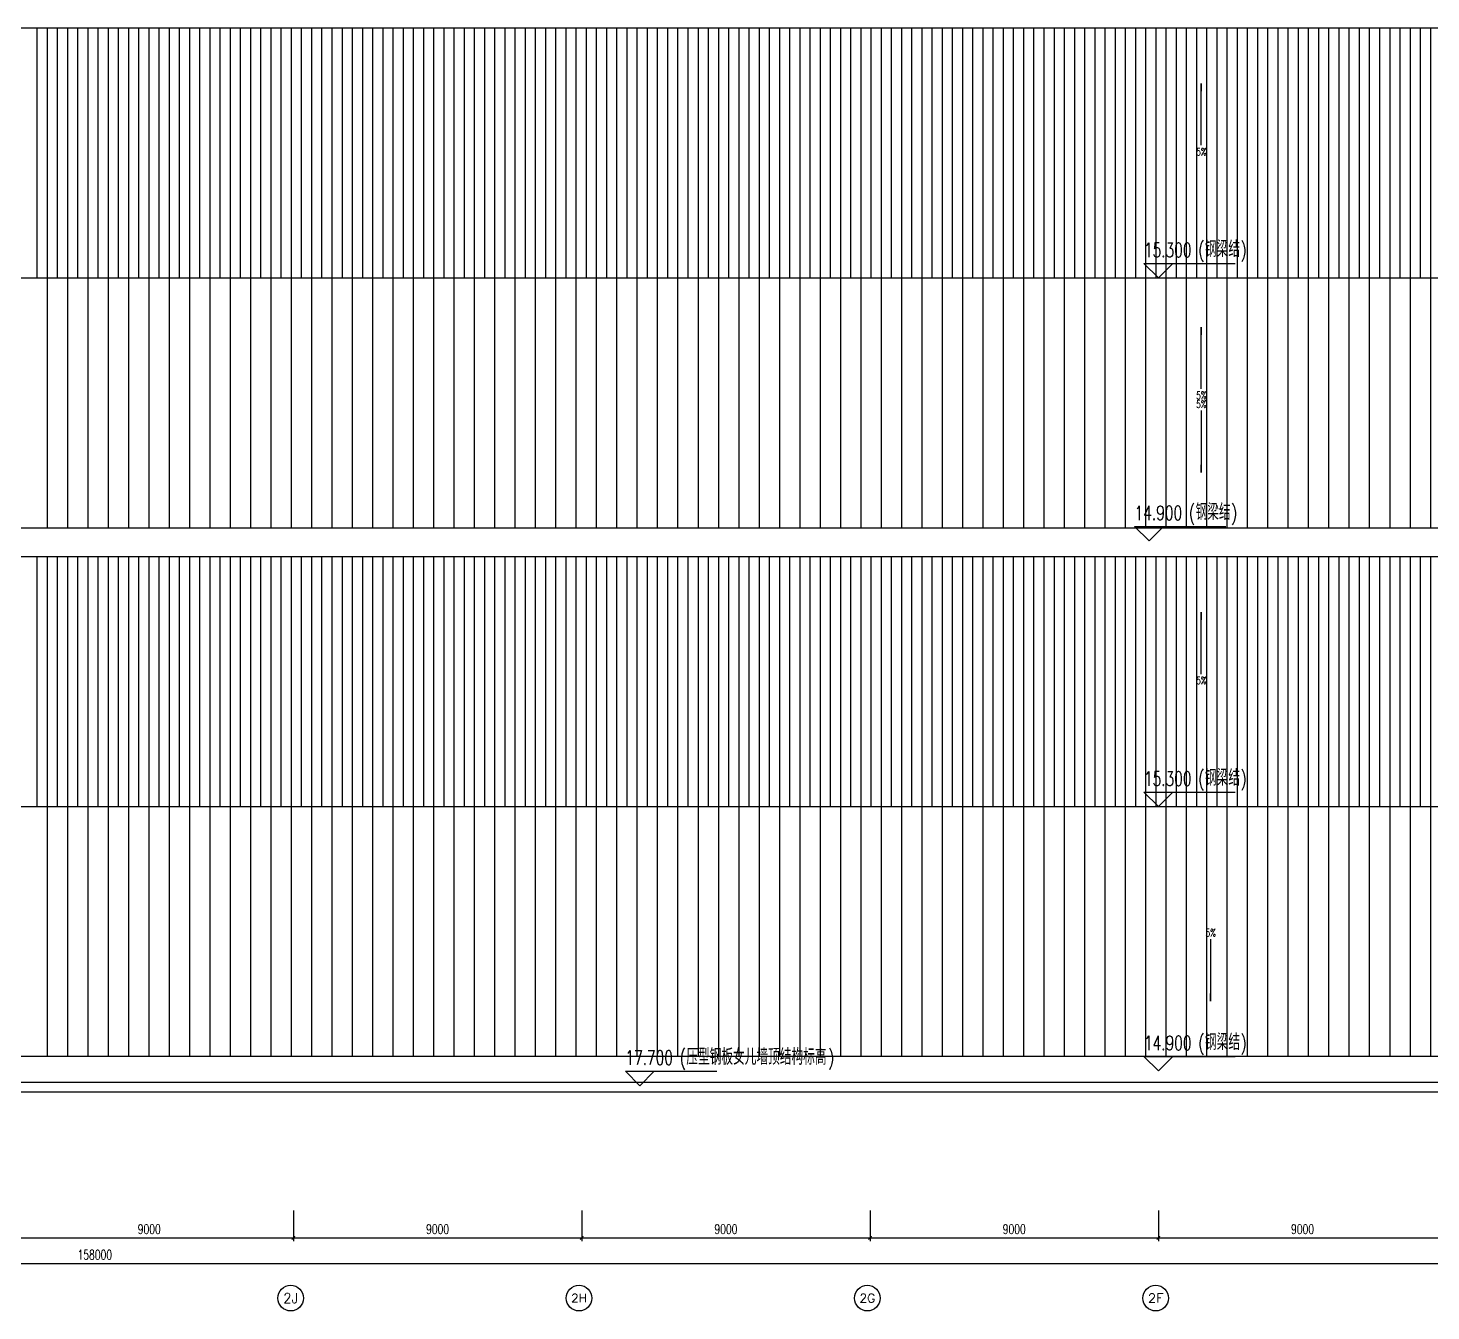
# Model space of a CAD drawing. Extents: x -474411 to 577939, y 0 to 1014176.
# Drawn here: x 290862 to 334653, y 632581 to 672620 of the extents above; entities that cross this region are included whole.
import ezdxf
from ezdxf.enums import TextEntityAlignment as Align

# ---------------------------------------------------------------- set-up
doc = ezdxf.new("R2010")
doc.units = 0
doc.header["$LTSCALE"] = 1000
doc.header["$MEASUREMENT"] = 0
doc.layers.get('Defpoints').update_dxf_attribs({"color": 210})
for name, color, linetype in [('A-AXIS-D', 1, 'Continuous'), ('A-AXIS-SYMB', 3, 'Continuous'), ('A-HATCH-2', 251, 'Continuous'), ('A-LIN-V', 9, 'Continuous'), ('A-SFCE', 30, 'Continuous'), ('PUB_TEXT', 7, 'Continuous')]:
    doc.layers.add(name, color=color, linetype=linetype)
doc.styles.add('_TCH_AXIS', font='COMPLEX', dxfattribs={"bigfont": 'GBCBIG'})
doc.styles.add('_TCH_DIM', font='SIMPLEX', dxfattribs={"bigfont": 'GBCBIG'})
doc.styles.add('_TCH_DIM_T3', font='SIMPLEX', dxfattribs={"width": 0.705882, "bigfont": 'GBCBIG'})
doc.dimstyles.new('_TCH_ARCH&&100', dxfattribs={"dimtxt": 297.5, "dimasz": 100, "dimexe": 100, "dimexo": 100, "dimgap": 126.25, "dimtad": 1, "dimdec": 0, "dimzin": 0, "dimdsep": 46, "dimtxsty": '_TCH_DIM_T3', "dimblk": 'ARCHTICK', "dimcen": 0.09, "dimclrt": 7, "dimazin": 2, "dimtfac": 1, "dimtdec": 0, "dimtix": 1, "dimtmove": 2, "dimatfit": 3, "dimfxl": 0, "dimtolj": 1, "dimtzin": 0, "dimarcsym": 0})

# ---------------------------------------------------------------- blocks, each defined once
blk = doc.blocks.new('_ArchTick')
at = {"color": 0, "linetype": 'ByBlock', "const_width": 0.4}
blk.add_lwpolyline([(-0.5, -0.5), (0.5, 0.5)], dxfattribs=at)
blk = doc.blocks.new('*D824')
at = {"layer": 'A-AXIS-D', "color": 0, "lineweight": -2}
for p, q in [((290146, 635720), (290146, 634760)), ((299146, 635720), (299146, 634760)), ((290146, 634860), (299146, 634860))]:
    blk.add_line(p, q, dxfattribs=at)
at = {"layer": 'Defpoints', "color": 0}
for p in [(290146, 635820), (299146, 635820), (299146, 634860)]:
    blk.add_point(p, dxfattribs=at)
at = {"layer": 'A-AXIS-D', "color": 0, "lineweight": -2, "xscale": 100, "yscale": 100, "zscale": 100, "rotation": 180}
blk.add_blockref('_ArchTick', (290146, 634860), dxfattribs=at)
at = {"layer": 'A-AXIS-D', "color": 0, "lineweight": -2, "xscale": 100, "yscale": 100, "zscale": 100}
blk.add_blockref('_ArchTick', (299146, 634860), dxfattribs=at)
at = {"layer": 'A-AXIS-D', "color": 7, "insert": (294646, 635135), "char_height": 297.5, "attachment_point": 5, "style": '_TCH_DIM_T3'}
blk.add_mtext('\\A1;9000', dxfattribs=at)
blk = doc.blocks.new('*D825')
at = {"layer": 'A-AXIS-D', "color": 0, "lineweight": -2}
for p, q in [((299146, 635720), (299146, 634760)), ((308146, 635720), (308146, 634760)), ((299146, 634860), (308146, 634860))]:
    blk.add_line(p, q, dxfattribs=at)
at = {"layer": 'Defpoints', "color": 0}
for p in [(299146, 635820), (308146, 635820), (308146, 634860)]:
    blk.add_point(p, dxfattribs=at)
at = {"layer": 'A-AXIS-D', "color": 0, "lineweight": -2, "xscale": 100, "yscale": 100, "zscale": 100, "rotation": 180}
blk.add_blockref('_ArchTick', (299146, 634860), dxfattribs=at)
at = {"layer": 'A-AXIS-D', "color": 0, "lineweight": -2, "xscale": 100, "yscale": 100, "zscale": 100}
blk.add_blockref('_ArchTick', (308146, 634860), dxfattribs=at)
at = {"layer": 'A-AXIS-D', "color": 7, "insert": (303646, 635135), "char_height": 297.5, "attachment_point": 5, "style": '_TCH_DIM_T3'}
blk.add_mtext('\\A1;9000', dxfattribs=at)
blk = doc.blocks.new('*D826')
at = {"layer": 'A-AXIS-D', "color": 0, "lineweight": -2}
for p, q in [((308146, 635720), (308146, 634760)), ((317146, 635720), (317146, 634760)), ((308146, 634860), (317146, 634860))]:
    blk.add_line(p, q, dxfattribs=at)
at = {"layer": 'Defpoints', "color": 0}
for p in [(308146, 635820), (317146, 635820), (317146, 634860)]:
    blk.add_point(p, dxfattribs=at)
at = {"layer": 'A-AXIS-D', "color": 0, "lineweight": -2, "xscale": 100, "yscale": 100, "zscale": 100, "rotation": 180}
blk.add_blockref('_ArchTick', (308146, 634860), dxfattribs=at)
at = {"layer": 'A-AXIS-D', "color": 0, "lineweight": -2, "xscale": 100, "yscale": 100, "zscale": 100}
blk.add_blockref('_ArchTick', (317146, 634860), dxfattribs=at)
at = {"layer": 'A-AXIS-D', "color": 7, "insert": (312646, 635135), "char_height": 297.5, "attachment_point": 5, "style": '_TCH_DIM_T3'}
blk.add_mtext('\\A1;9000', dxfattribs=at)
blk = doc.blocks.new('*D827')
at = {"layer": 'A-AXIS-D', "color": 0, "lineweight": -2}
for p, q in [((317146, 635720), (317146, 634760)), ((326146, 635720), (326146, 634760)), ((317146, 634860), (326146, 634860))]:
    blk.add_line(p, q, dxfattribs=at)
at = {"layer": 'Defpoints', "color": 0}
for p in [(317146, 635820), (326146, 635820), (326146, 634860)]:
    blk.add_point(p, dxfattribs=at)
at = {"layer": 'A-AXIS-D', "color": 0, "lineweight": -2, "xscale": 100, "yscale": 100, "zscale": 100, "rotation": 180}
blk.add_blockref('_ArchTick', (317146, 634860), dxfattribs=at)
at = {"layer": 'A-AXIS-D', "color": 0, "lineweight": -2, "xscale": 100, "yscale": 100, "zscale": 100}
blk.add_blockref('_ArchTick', (326146, 634860), dxfattribs=at)
at = {"layer": 'A-AXIS-D', "color": 7, "insert": (321646, 635135), "char_height": 297.5, "attachment_point": 5, "style": '_TCH_DIM_T3'}
blk.add_mtext('\\A1;9000', dxfattribs=at)
blk = doc.blocks.new('*D828')
at = {"layer": 'A-AXIS-D', "color": 0, "lineweight": -2}
for p, q in [((326146, 635720), (326146, 634760)), ((335146, 635720), (335146, 634760)), ((326146, 634860), (335146, 634860))]:
    blk.add_line(p, q, dxfattribs=at)
at = {"layer": 'Defpoints', "color": 0}
for p in [(326146, 635820), (335146, 635820), (335146, 634860)]:
    blk.add_point(p, dxfattribs=at)
at = {"layer": 'A-AXIS-D', "color": 0, "lineweight": -2, "xscale": 100, "yscale": 100, "zscale": 100, "rotation": 180}
blk.add_blockref('_ArchTick', (326146, 634860), dxfattribs=at)
at = {"layer": 'A-AXIS-D', "color": 0, "lineweight": -2, "xscale": 100, "yscale": 100, "zscale": 100}
blk.add_blockref('_ArchTick', (335146, 634860), dxfattribs=at)
at = {"layer": 'A-AXIS-D', "color": 7, "insert": (330646, 635135), "char_height": 297.5, "attachment_point": 5, "style": '_TCH_DIM_T3'}
blk.add_mtext('\\A1;9000', dxfattribs=at)
blk = doc.blocks.new('*D863')
at = {"layer": 'A-AXIS-D', "color": 0, "lineweight": -2}
for p, q in [((213946, 635620), (213946, 633960)), ((371946, 635620), (371946, 633960)), ((213946, 634060), (371946, 634060))]:
    blk.add_line(p, q, dxfattribs=at)
at = {"layer": 'Defpoints', "color": 0}
for p in [(213946, 635720), (371946, 635720), (371946, 634060)]:
    blk.add_point(p, dxfattribs=at)
at = {"layer": 'A-AXIS-D', "color": 0, "lineweight": -2, "xscale": 100, "yscale": 100, "zscale": 100, "rotation": 180}
blk.add_blockref('_ArchTick', (213946, 634060), dxfattribs=at)
at = {"layer": 'A-AXIS-D', "color": 0, "lineweight": -2, "xscale": 100, "yscale": 100, "zscale": 100}
blk.add_blockref('_ArchTick', (371946, 634060), dxfattribs=at)
at = {"layer": 'A-AXIS-D', "color": 7, "insert": (292946, 634335), "char_height": 297.5, "attachment_point": 5, "style": '_TCH_DIM_T3'}
blk.add_mtext('\\A1;158000', dxfattribs=at)

msp = doc.modelspace()

# ---------------------------------------------------------------- linework, layer by layer
at = {"layer": 'A-AXIS-D', "color": 8}
for centre in [(299060.9, 632981.1), (308060.9, 632981.1), (317060.9, 632981.1), (326060.9, 632981.1)]:
    msp.add_circle(centre, 400, dxfattribs=at)
at = {"layer": 'A-AXIS-SYMB', "color": 8}
for p, q in [((327478.4, 668960), (327478.4, 670890)), ((327478.4, 670890), (327478.4, 670650)), ((327478.4, 668960), (327478.4, 670890)), ((327478.4, 670890), (327478.4, 670650)), ((326145.8, 664820), (325695.8, 665270)), ((325695.8, 665270), (328545.8, 665270)), ((326145.8, 664820), (325695.8, 665270)), ((325695.8, 665270), (328545.8, 665270)), ((326145.8, 664820), (326595.8, 665270)), ((326145.8, 664820), (326595.8, 665270)), ((327478.4, 661360), (327478.4, 663290)), ((327478.4, 663290), (327478.4, 663050)), ((327478.4, 660680), (327478.4, 658750)), ((327478.4, 658750), (327478.4, 658990)), ((325852.6, 656615.7), (325402.6, 657065.7)), ((325402.6, 657065.7), (328252.6, 657065.7)), ((325852.6, 656615.7), (326302.6, 657065.7)), ((327478.4, 652460), (327478.4, 654390)), ((327478.4, 654390), (327478.4, 654150)), ((326145.8, 648320), (325695.8, 648770)), ((325695.8, 648770), (328545.8, 648770)), ((326145.8, 648320), (326595.8, 648770)), ((327771.5, 644180), (327771.5, 642250)), ((327771.5, 642250), (327771.5, 642490)), ((326145.8, 640070), (325695.8, 640520)), ((325695.8, 640520), (328545.8, 640520)), ((326145.8, 640070), (326595.8, 640520)), ((309957.4, 639610), (309507.4, 640060)), ((309507.4, 640060), (312357.4, 640060)), ((309957.4, 639610), (310407.4, 640060))]:
    msp.add_line(p, q, dxfattribs=at)
at = {"layer": 'A-HATCH-2', "color": 8, "linetype": 'Continuous'}
for p, q in [((291147.5, 664820), (291147.5, 672620)), ((291465, 664820), (291465, 672620)), ((291782.5, 664820), (291782.5, 672620)), ((292100, 664820), (292100, 672620)), ((292417.5, 664820), (292417.5, 672620)), ((292735, 664820), (292735, 672620)), ((293052.5, 664820), (293052.5, 672620)), ((293370, 664820), (293370, 672620)), ((293687.5, 664820), (293687.5, 672620)), ((294005, 664820), (294005, 672620)), ((294322.5, 664820), (294322.5, 672620)), ((294640, 664820), (294640, 672620)), ((294957.5, 664820), (294957.5, 672620)), ((295275, 664820), (295275, 672620)), ((295592.5, 664820), (295592.5, 672620)), ((295910, 664820), (295910, 672620)), ((296227.5, 664820), (296227.5, 672620)), ((296545, 664820), (296545, 672620)), ((296862.5, 664820), (296862.5, 672620)), ((297180, 664820), (297180, 672620)), ((297497.5, 664820), (297497.5, 672620)), ((297815, 664820), (297815, 672620)), ((298132.5, 664820), (298132.5, 672620)), ((298450, 664820), (298450, 672620)), ((298767.5, 664820), (298767.5, 672620)), ((299085, 664820), (299085, 672620)), ((299402.5, 664820), (299402.5, 672620)), ((299720, 664820), (299720, 672620)), ((300037.5, 664820), (300037.5, 672620)), ((300355, 664820), (300355, 672620)), ((300672.5, 664820), (300672.5, 672620)), ((300990, 664820), (300990, 672620)), ((301307.5, 664820), (301307.5, 672620)), ((301625, 664820), (301625, 672620)), ((301942.5, 664820), (301942.5, 672620)), ((302260, 664820), (302260, 672620)), ((302577.5, 664820), (302577.5, 672620)), ((302895, 664820), (302895, 672620)), ((303212.5, 664820), (303212.5, 672620)), ((303530, 664820), (303530, 672620)), ((303847.5, 664820), (303847.5, 672620)), ((304165, 664820), (304165, 672620)), ((304482.5, 664820), (304482.5, 672620)), ((304800, 664820), (304800, 672620)), ((305117.5, 664820), (305117.5, 672620)), ((305435, 664820), (305435, 672620)), ((305752.5, 664820), (305752.5, 672620)), ((306070, 664820), (306070, 672620)), ((306387.5, 664820), (306387.5, 672620)), ((306705, 664820), (306705, 672620)), ((307022.5, 664820), (307022.5, 672620)), ((307340, 664820), (307340, 672620)), ((307657.5, 664820), (307657.5, 672620)), ((307975, 664820), (307975, 672620)), ((308292.5, 664820), (308292.5, 672620)), ((308610, 664820), (308610, 672620)), ((308927.5, 664820), (308927.5, 672620)), ((309245, 664820), (309245, 672620)), ((309562.5, 664820), (309562.5, 672620)), ((309880, 664820), (309880, 672620)), ((310197.5, 664820), (310197.5, 672620)), ((310515, 664820), (310515, 672620)), ((310832.5, 664820), (310832.5, 672620)), ((311150, 664820), (311150, 672620)), ((311467.5, 664820), (311467.5, 672620)), ((311785, 664820), (311785, 672620)), ((312102.5, 664820), (312102.5, 672620)), ((312420, 664820), (312420, 672620)), ((312737.5, 664820), (312737.5, 672620)), ((313055, 664820), (313055, 672620)), ((313372.5, 664820), (313372.5, 672620)), ((313690, 664820), (313690, 672620)), ((314007.5, 664820), (314007.5, 672620)), ((314325, 664820), (314325, 672620)), ((314642.5, 664820), (314642.5, 672620)), ((314960, 664820), (314960, 672620)), ((315277.5, 664820), (315277.5, 672620)), ((315595, 664820), (315595, 672620)), ((315912.5, 664820), (315912.5, 672620)), ((316230, 664820), (316230, 672620)), ((316547.5, 664820), (316547.5, 672620)), ((316865, 664820), (316865, 672620)), ((317182.5, 664820), (317182.5, 672620)), ((317500, 664820), (317500, 672620)), ((317817.5, 664820), (317817.5, 672620)), ((318135, 664820), (318135, 672620)), ((318452.5, 664820), (318452.5, 672620)), ((318770, 664820), (318770, 672620)), ((319087.5, 664820), (319087.5, 672620)), ((319405, 664820), (319405, 672620)), ((319722.5, 664820), (319722.5, 672620)), ((320040, 664820), (320040, 672620)), ((320357.5, 664820), (320357.5, 672620)), ((320675, 664820), (320675, 672620)), ((320992.5, 664820), (320992.5, 672620)), ((321310, 664820), (321310, 672620)), ((321627.5, 664820), (321627.5, 672620)), ((321945, 664820), (321945, 672620)), ((322262.5, 664820), (322262.5, 672620)), ((322580, 664820), (322580, 672620)), ((322897.5, 664820), (322897.5, 672620)), ((323215, 664820), (323215, 672620)), ((323532.5, 664820), (323532.5, 672620)), ((323850, 664820), (323850, 672620)), ((324167.5, 664820), (324167.5, 672620)), ((324485, 664820), (324485, 672620)), ((324802.5, 664820), (324802.5, 672620)), ((325120, 664820), (325120, 672620)), ((325437.5, 664820), (325437.5, 672620)), ((325755, 664820), (325755, 672620)), ((326072.5, 664820), (326072.5, 672620)), ((326390, 664820), (326390, 672620)), ((326707.5, 664820), (326707.5, 672620)), ((327025, 664820), (327025, 672620)), ((327342.5, 664820), (327342.5, 672620)), ((327660, 664820), (327660, 672620)), ((327977.5, 664820), (327977.5, 672620)), ((328295, 664820), (328295, 672620)), ((328612.5, 664820), (328612.5, 672620)), ((328930, 664820), (328930, 672620)), ((329247.5, 664820), (329247.5, 672620)), ((329565, 664820), (329565, 672620)), ((329882.5, 664820), (329882.5, 672620)), ((330200, 664820), (330200, 672620)), ((330517.5, 664820), (330517.5, 672620)), ((330835, 664820), (330835, 672620)), ((331152.5, 664820), (331152.5, 672620)), ((331470, 664820), (331470, 672620)), ((331787.5, 664820), (331787.5, 672620)), ((332105, 664820), (332105, 672620)), ((332422.5, 664820), (332422.5, 672620)), ((332740, 664820), (332740, 672620)), ((333057.5, 664820), (333057.5, 672620)), ((333375, 664820), (333375, 672620)), ((333692.5, 664820), (333692.5, 672620)), ((334010, 664820), (334010, 672620)), ((334327.5, 664820), (334327.5, 672620)), ((334645, 664820), (334645, 672620)), ((291465, 657020), (291465, 664820)), ((292100, 657020), (292100, 664820)), ((292735, 657020), (292735, 664820)), ((293370, 657020), (293370, 664820)), ((294005, 657020), (294005, 664820)), ((294640, 657020), (294640, 664820)), ((295275, 657020), (295275, 664820)), ((295910, 657020), (295910, 664820)), ((296545, 657020), (296545, 664820)), ((297180, 657020), (297180, 664820)), ((297815, 657020), (297815, 664820)), ((298450, 657020), (298450, 664820)), ((299085, 657020), (299085, 664820)), ((299720, 657020), (299720, 664820)), ((300355, 657020), (300355, 664820)), ((300990, 657020), (300990, 664820)), ((301625, 657020), (301625, 664820)), ((302260, 657020), (302260, 664820)), ((302895, 657020), (302895, 664820)), ((303530, 657020), (303530, 664820)), ((304165, 657020), (304165, 664820)), ((304800, 657020), (304800, 664820)), ((305435, 657020), (305435, 664820)), ((306070, 657020), (306070, 664820)), ((306705, 657020), (306705, 664820)), ((307340, 657020), (307340, 664820)), ((307975, 657020), (307975, 664820)), ((308610, 657020), (308610, 664820)), ((309245, 657020), (309245, 664820)), ((309880, 657020), (309880, 664820)), ((310515, 657020), (310515, 664820)), ((311150, 657020), (311150, 664820)), ((311785, 657020), (311785, 664820)), ((312420, 657020), (312420, 664820)), ((313055, 657020), (313055, 664820)), ((313690, 657020), (313690, 664820)), ((314325, 657020), (314325, 664820)), ((314960, 657020), (314960, 664820)), ((315595, 657020), (315595, 664820)), ((316230, 657020), (316230, 664820)), ((316865, 657020), (316865, 664820)), ((317500, 657020), (317500, 664820)), ((318135, 657020), (318135, 664820)), ((318770, 657020), (318770, 664820)), ((319405, 657020), (319405, 664820)), ((320040, 657020), (320040, 664820)), ((320675, 657020), (320675, 664820)), ((321310, 657020), (321310, 664820)), ((321945, 657020), (321945, 664820)), ((322580, 657020), (322580, 664820)), ((323215, 657020), (323215, 664820)), ((323850, 657020), (323850, 664820)), ((324485, 657020), (324485, 664820)), ((325120, 657020), (325120, 664820)), ((325755, 657020), (325755, 664820)), ((326390, 657020), (326390, 664820)), ((327025, 657020), (327025, 664820)), ((327660, 657020), (327660, 664820)), ((328295, 657020), (328295, 664820)), ((328930, 657020), (328930, 664820)), ((329565, 657020), (329565, 664820)), ((330200, 657020), (330200, 664820)), ((330835, 657020), (330835, 664820)), ((331470, 657020), (331470, 664820)), ((332105, 657020), (332105, 664820)), ((332740, 657020), (332740, 664820)), ((333375, 657020), (333375, 664820)), ((334010, 657020), (334010, 664820)), ((334645, 657020), (334645, 664820)), ((291147.5, 648320), (291147.5, 656120)), ((291465, 648320), (291465, 656120)), ((291782.5, 648320), (291782.5, 656120)), ((292100, 648320), (292100, 656120)), ((292417.5, 648320), (292417.5, 656120)), ((292735, 648320), (292735, 656120)), ((293052.5, 648320), (293052.5, 656120)), ((293370, 648320), (293370, 656120)), ((293687.5, 648320), (293687.5, 656120)), ((294005, 648320), (294005, 656120)), ((294322.5, 648320), (294322.5, 656120)), ((294640, 648320), (294640, 656120)), ((294957.5, 648320), (294957.5, 656120)), ((295275, 648320), (295275, 656120)), ((295592.5, 648320), (295592.5, 656120)), ((295910, 648320), (295910, 656120)), ((296227.5, 648320), (296227.5, 656120)), ((296545, 648320), (296545, 656120)), ((296862.5, 648320), (296862.5, 656120)), ((297180, 648320), (297180, 656120)), ((297497.5, 648320), (297497.5, 656120)), ((297815, 648320), (297815, 656120)), ((298132.5, 648320), (298132.5, 656120)), ((298450, 648320), (298450, 656120)), ((298767.5, 648320), (298767.5, 656120)), ((299085, 648320), (299085, 656120)), ((299402.5, 648320), (299402.5, 656120)), ((299720, 648320), (299720, 656120)), ((300037.5, 648320), (300037.5, 656120)), ((300355, 648320), (300355, 656120)), ((300672.5, 648320), (300672.5, 656120)), ((300990, 648320), (300990, 656120)), ((301307.5, 648320), (301307.5, 656120)), ((301625, 648320), (301625, 656120)), ((301942.5, 648320), (301942.5, 656120)), ((302260, 648320), (302260, 656120)), ((302577.5, 648320), (302577.5, 656120)), ((302895, 648320), (302895, 656120)), ((303212.5, 648320), (303212.5, 656120)), ((303530, 648320), (303530, 656120)), ((303847.5, 648320), (303847.5, 656120)), ((304165, 648320), (304165, 656120)), ((304482.5, 648320), (304482.5, 656120)), ((304800, 648320), (304800, 656120)), ((305117.5, 648320), (305117.5, 656120)), ((305435, 648320), (305435, 656120)), ((305752.5, 648320), (305752.5, 656120)), ((306070, 648320), (306070, 656120)), ((306387.5, 648320), (306387.5, 656120)), ((306705, 648320), (306705, 656120)), ((307022.5, 648320), (307022.5, 656120)), ((307340, 648320), (307340, 656120)), ((307657.5, 648320), (307657.5, 656120)), ((307975, 648320), (307975, 656120)), ((308292.5, 648320), (308292.5, 656120)), ((308610, 648320), (308610, 656120)), ((308927.5, 648320), (308927.5, 656120)), ((309245, 648320), (309245, 656120)), ((309562.5, 648320), (309562.5, 656120)), ((309880, 648320), (309880, 656120)), ((310197.5, 648320), (310197.5, 656120)), ((310515, 648320), (310515, 656120)), ((310832.5, 648320), (310832.5, 656120)), ((311150, 648320), (311150, 656120)), ((311467.5, 648320), (311467.5, 656120)), ((311785, 648320), (311785, 656120)), ((312102.5, 648320), (312102.5, 656120)), ((312420, 648320), (312420, 656120)), ((312737.5, 648320), (312737.5, 656120)), ((313055, 648320), (313055, 656120)), ((313372.5, 648320), (313372.5, 656120)), ((313690, 648320), (313690, 656120)), ((314007.5, 648320), (314007.5, 656120)), ((314325, 648320), (314325, 656120)), ((314642.5, 648320), (314642.5, 656120)), ((314960, 648320), (314960, 656120)), ((315277.5, 648320), (315277.5, 656120)), ((315595, 648320), (315595, 656120)), ((315912.5, 648320), (315912.5, 656120)), ((316230, 648320), (316230, 656120)), ((316547.5, 648320), (316547.5, 656120)), ((316865, 648320), (316865, 656120)), ((317182.5, 648320), (317182.5, 656120)), ((317500, 648320), (317500, 656120)), ((317817.5, 648320), (317817.5, 656120)), ((318135, 648320), (318135, 656120)), ((318452.5, 648320), (318452.5, 656120)), ((318770, 648320), (318770, 656120)), ((319087.5, 648320), (319087.5, 656120)), ((319405, 648320), (319405, 656120)), ((319722.5, 648320), (319722.5, 656120)), ((320040, 648320), (320040, 656120)), ((320357.5, 648320), (320357.5, 656120)), ((320675, 648320), (320675, 656120)), ((320992.5, 648320), (320992.5, 656120)), ((321310, 648320), (321310, 656120)), ((321627.5, 648320), (321627.5, 656120)), ((321945, 648320), (321945, 656120)), ((322262.5, 648320), (322262.5, 656120)), ((322580, 648320), (322580, 656120)), ((322897.5, 648320), (322897.5, 656120)), ((323215, 648320), (323215, 656120)), ((323532.5, 648320), (323532.5, 656120)), ((323850, 648320), (323850, 656120)), ((324167.5, 648320), (324167.5, 656120)), ((324485, 648320), (324485, 656120)), ((324802.5, 648320), (324802.5, 656120)), ((325120, 648320), (325120, 656120)), ((325437.5, 648320), (325437.5, 656120)), ((325755, 648320), (325755, 656120)), ((326072.5, 648320), (326072.5, 656120)), ((326390, 648320), (326390, 656120)), ((326707.5, 648320), (326707.5, 656120)), ((327025, 648320), (327025, 656120)), ((327342.5, 648320), (327342.5, 656120)), ((327660, 648320), (327660, 656120)), ((327977.5, 648320), (327977.5, 656120)), ((328295, 648320), (328295, 656120)), ((328612.5, 648320), (328612.5, 656120)), ((328930, 648320), (328930, 656120)), ((329247.5, 648320), (329247.5, 656120)), ((329565, 648320), (329565, 656120)), ((329882.5, 648320), (329882.5, 656120)), ((330200, 648320), (330200, 656120)), ((330517.5, 648320), (330517.5, 656120)), ((330835, 648320), (330835, 656120)), ((331152.5, 648320), (331152.5, 656120)), ((331470, 648320), (331470, 656120)), ((331787.5, 648320), (331787.5, 656120)), ((332105, 648320), (332105, 656120)), ((332422.5, 648320), (332422.5, 656120)), ((332740, 648320), (332740, 656120)), ((333057.5, 648320), (333057.5, 656120)), ((333375, 648320), (333375, 656120)), ((333692.5, 648320), (333692.5, 656120)), ((334010, 648320), (334010, 656120)), ((334327.5, 648320), (334327.5, 656120)), ((334645, 648320), (334645, 656120)), ((291465, 640520), (291465, 648320)), ((292100, 640520), (292100, 648320)), ((292735, 640520), (292735, 648320)), ((293370, 640520), (293370, 648320)), ((294005, 640520), (294005, 648320)), ((294640, 640520), (294640, 648320)), ((295275, 640520), (295275, 648320)), ((295910, 640520), (295910, 648320)), ((296545, 640520), (296545, 648320)), ((297180, 640520), (297180, 648320)), ((297815, 640520), (297815, 648320)), ((298450, 640520), (298450, 648320)), ((299085, 640520), (299085, 648320)), ((299720, 640520), (299720, 648320)), ((300355, 640520), (300355, 648320)), ((300990, 640520), (300990, 648320)), ((301625, 640520), (301625, 648320)), ((302260, 640520), (302260, 648320)), ((302895, 640520), (302895, 648320)), ((303530, 640520), (303530, 648320)), ((304165, 640520), (304165, 648320)), ((304800, 640520), (304800, 648320)), ((305435, 640520), (305435, 648320)), ((306070, 640520), (306070, 648320)), ((306705, 640520), (306705, 648320)), ((307340, 640520), (307340, 648320)), ((307975, 640520), (307975, 648320)), ((308610, 640520), (308610, 648320)), ((309245, 640520), (309245, 648320)), ((309880, 640520), (309880, 648320)), ((310515, 640520), (310515, 648320)), ((311150, 640520), (311150, 648320)), ((311785, 640520), (311785, 648320)), ((312420, 640520), (312420, 648320)), ((313055, 640520), (313055, 648320)), ((313690, 640520), (313690, 648320)), ((314325, 640520), (314325, 648320)), ((314960, 640520), (314960, 648320)), ((315595, 640520), (315595, 648320)), ((316230, 640520), (316230, 648320)), ((316865, 640520), (316865, 648320)), ((317500, 640520), (317500, 648320)), ((318135, 640520), (318135, 648320)), ((318770, 640520), (318770, 648320)), ((319405, 640520), (319405, 648320)), ((320040, 640520), (320040, 648320)), ((320675, 640520), (320675, 648320)), ((321310, 640520), (321310, 648320)), ((321945, 640520), (321945, 648320)), ((322580, 640520), (322580, 648320)), ((323215, 640520), (323215, 648320)), ((323850, 640520), (323850, 648320)), ((324485, 640520), (324485, 648320)), ((325120, 640520), (325120, 648320)), ((325755, 640520), (325755, 648320)), ((326390, 640520), (326390, 648320)), ((327025, 640520), (327025, 648320)), ((327660, 640520), (327660, 648320)), ((328295, 640520), (328295, 648320)), ((328930, 640520), (328930, 648320)), ((329565, 640520), (329565, 648320)), ((330200, 640520), (330200, 648320)), ((330835, 640520), (330835, 648320)), ((331470, 640520), (331470, 648320)), ((332105, 640520), (332105, 648320)), ((332740, 640520), (332740, 648320)), ((333375, 640520), (333375, 648320)), ((334010, 640520), (334010, 648320)), ((334645, 640520), (334645, 648320))]:
    msp.add_line(p, q, dxfattribs=at)
at = {"layer": 'A-LIN-V', "color": 8}
for p, q in [((371645.8, 672620), (220058.3, 672620)), ((214997.9, 657020), (371645.8, 657020)), ((371645.8, 656120), (214545.8, 656120)), ((371645.8, 640520), (214245.8, 640520))]:
    msp.add_line(p, q, dxfattribs=at)
at = {"layer": 'A-SFCE', "color": 8}
for p, q in [((216792.2, 664820), (371645.8, 664820)), ((214245.8, 648320), (371645.8, 648320)), ((213945.8, 639420), (371945.8, 639420)), ((214245.8, 639720), (371645.8, 639720))]:
    msp.add_line(p, q, dxfattribs=at)

# ---------------------------------------------------------------- texts
at = {"layer": 'PUB_TEXT', "color": 8, "style": '_TCH_DIM', "width": 0.705882}
for s, height, p in [('5%', 238, (327326.4, 668638)), ('5%', 238, (327326.4, 668638)), ('15.300', 446.25, (325695, 665470)), ('15.300', 446.25, (325695, 665470)), ('(', 446.2, (327390, 665470)), ('(', 446.2, (327390, 665470)), (')', 446.2, (328705.9, 665470)), (')', 446.2, (328705.9, 665470)), ('5%', 238, (327326.4, 661038)), ('5%', 238, (327326.4, 660764)), ('(', 446.2, (327096.8, 657265.7)), (')', 446.2, (328412.7, 657265.7)), ('14.900', 446.25, (325401.8, 657265.7)), ('5%', 238, (327326.4, 652138)), ('15.300', 446.25, (325695, 648970)), ('(', 446.2, (327390, 648970)), (')', 446.2, (328705.9, 648970)), ('5%', 238, (327619.5, 644264)), ('14.900', 446.25, (325695, 640720)), ('(', 446.2, (327390, 640720)), (')', 446.2, (328705.9, 640720)), ('17.700', 446.25, (309506.6, 640260)), ('(', 446.2, (311201.6, 640260)), (')', 446.2, (315835, 640260))]:
    msp.add_text(s, height=height, dxfattribs=at).set_placement(p)
at = {"layer": 'PUB_TEXT', "color": 8, "style": '_TCH_DIM'}
for s, height, p in [('钢梁结', 506.38, (327600, 665470)), ('钢梁结', 506.38, (327600, 665470)), ('钢梁结', 506.38, (327306.8, 657265.7)), ('钢梁结', 506.38, (327600, 648970)), ('钢梁结', 506.38, (327600, 640720)), ('压型钢板女儿墙顶结构标高', 506.383, (311411.6, 640260))]:
    msp.add_text(s, height=height, dxfattribs=at).set_placement(p)
at = {"layer": 'PUB_TEXT', "color": 8, "style": '_TCH_AXIS'}
for s, height, p, p2 in [('2J', 314.07, (298829.1, 632824.1), (299292.7, 632824.1)), ('2H', 260.31, (307813, 632851), (308308.8, 632851)), ('2G', 270.86, (316815.8, 632845.7), (317306, 632845.7)), ('2F', 282.17, (325819.1, 632840), (326302.8, 632840))]:
    msp.add_text(s, height=height, dxfattribs=at).set_placement(p, p2, align=Align.FIT)

# ---------------------------------------------------------------- dimensions: what is measured, and where the dimension line sits
at = {"layer": 'A-AXIS-D', "color": 8}
for base, p1, p2, picture, middle in [((371945.8, 634060), (213945.8, 635720), (371945.8, 635720), '*D863', (292945.8, 634335)), ((299145.8, 634860), (290145.8, 635820), (299145.8, 635820), '*D824', (294645.8, 635135)), ((308145.8, 634860), (299145.8, 635820), (308145.8, 635820), '*D825', (303645.8, 635135)), ((317145.8, 634860), (308145.8, 635820), (317145.8, 635820), '*D826', (312645.8, 635135)), ((326145.8, 634860), (317145.8, 635820), (326145.8, 635820), '*D827', (321645.8, 635135)), ((335145.8, 634860), (326145.8, 635820), (335145.8, 635820), '*D828', (330645.8, 635135))]:
    dim = msp.add_linear_dim(base=base, p1=p1, p2=p2, angle=0, dimstyle='_TCH_ARCH&&100', override={"dimgap": 0}, dxfattribs=at)
    dim.commit()
    dim.dimension.update_dxf_attribs({"geometry": picture, "text_midpoint": middle, "dimtype": 161})

doc.saveas('drawing.dxf')
